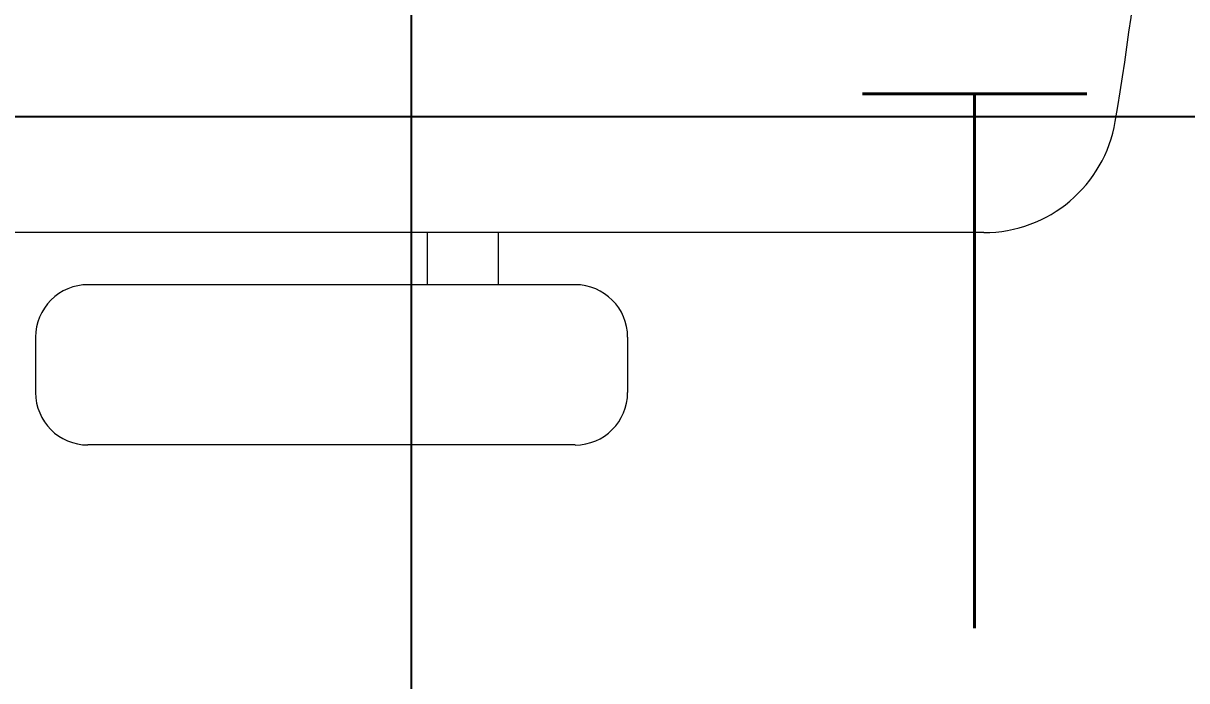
# Model space of a CAD drawing. Extents: x -560814 to 57327, y -29287 to 19916.
# Drawn here: x 35210.6 to 35646.5, y -12441.2 to -12195.1 of the extents above; entities that cross this region are included whole.
import ezdxf

# ---------------------------------------------------------------- set-up
doc = ezdxf.new("R2010")
doc.units = 0
doc.header["$LTSCALE"] = 0.25
doc.linetypes.add('DASHDOT', pattern=[25.4, 12.7, -6.35, 0, -6.35])
doc.layers.add('01-First Floor$0$FALSE CEILING', color=251, linetype='Continuous')
for name, color, linetype, lineweight in [('01-First Floor$0$LOADING', 253, 'Continuous', 5), ('01-First Floor$0$NEW Wall', 166, 'Continuous', 5), ('E-LITE-CLNG-CNDT', 6, 'DASHDOT', 35), ('T-DATA-DEVC-TYPE', 2, 'Continuous', 25), ('T-DATA-WALL @ 100', 33, 'Continuous', 35)]:
    doc.layers.add(name, color=color, linetype=linetype, lineweight=lineweight)
doc.styles.add('DC_SIMPLEX', font='SIMPLEX.shx', dxfattribs={"width": 0.7})

# ---------------------------------------------------------------- blocks, each defined once
blk = doc.blocks.new('*U35')
at = {"layer": 'T-DATA-DEVC-TYPE', "style": 'DC_SIMPLEX', "width": 0.7, "flags": 8}
blk.add_attdef('DC_TYPE', (2.6822, 5.6339), '', height=2, rotation=360, dxfattribs=at)
blk = doc.blocks.new('*X518')
at = {"color": 0}
for p, q in [((5, 3), (5, 3)), ((5, 3), (5, 3)), ((5, 3), (5, 3)), ((5, 3), (5, 3)), ((5, 3), (5, 3)), ((5, 3), (5, 3)), ((5, 3), (5, 3)), ((5, 3), (5, 3)), ((5, 3), (5, 3)), ((5, 3), (5, 3)), ((5, 3), (5, 3)), ((5, 3), (5, 3)), ((5, 3), (5, 3)), ((5, 3), (5, 3)), ((5, 3), (5, 3)), ((5, 3), (5, 3)), ((5, 3), (5, 3)), ((5, 3), (5, 3)), ((5, 3), (5, 3)), ((5, 3), (5, 3)), ((5, 3), (5, 3)), ((5, 3), (5, 3)), ((5, 3), (5, 3)), ((5, 3), (5, 3)), ((5, 3), (5, 3)), ((5, 3), (5, 3)), ((5, 3), (5, 3)), ((5, 3), (5, 3)), ((5, 3), (5, 3)), ((5, 3), (5, 3)), ((5, 3), (5, 3)), ((5, 3), (5, 3)), ((5, 3), (5, 3)), ((5, 3), (5, 3)), ((5, 3), (5, 3)), ((5, 3), (5, 3)), ((5, 3), (5, 3)), ((5, 3), (5, 3)), ((5, 3), (5, 3)), ((5, 3), (5, 3)), ((5, 3), (5, 3)), ((5, 3), (5, 3)), ((5, 3), (5, 3)), ((5, 3), (5, 3)), ((5, 3), (5, 3)), ((5, 3), (5, 3)), ((5, 3), (5, 3)), ((5, 3), (5, 3)), ((5, 3), (5, 3)), ((5, 3), (5, 3)), ((5, 3), (5, 3)), ((5, 3), (5, 3)), ((5, 3), (5, 3)), ((5, 3), (5, 3)), ((5, 3), (5, 3)), ((5, 3), (5, 3)), ((5, 3), (5, 3)), ((5, 3), (5, 3)), ((5, 3), (5, 3)), ((5, 3), (5, 3)), ((5, 3), (5, 3)), ((5, 3), (5, 3)), ((5, 3), (5, 3)), ((5, 3), (5, 3)), ((5, 3), (5, 3)), ((5, 3), (5, 3)), ((6, 3), (5, 3)), ((5, 3), (5, 3)), ((6, 3), (5, 3)), ((5, 3), (5, 3)), ((6, 3), (5, 3)), ((5, 3), (5, 3)), ((6, 3), (5, 3)), ((5, 3), (5, 3)), ((5, 3), (5, 3)), ((5, 3), (5, 3)), ((5, 3), (5, 3)), ((5, 3), (5, 3)), ((5, 3), (5, 3)), ((5, 3), (5, 3)), ((5, 3), (5, 3)), ((5, 3), (5, 3)), ((5, 3), (5, 3)), ((5, 3), (5, 3)), ((5, 3), (5, 3)), ((5, 3), (5, 3)), ((5, 3), (5, 3)), ((5, 3), (5, 3)), ((5, 3), (5, 3)), ((5, 3), (5, 3)), ((5, 3), (5, 3)), ((5, 3), (5, 3)), ((5, 3), (5, 3)), ((5, 3), (5, 3)), ((5, 3), (5, 3)), ((5, 3), (5, 3)), ((6, 3), (6, 3)), ((6, 3), (6, 3)), ((6, 3), (6, 3)), ((6, 3), (6, 3)), ((6, 3), (6, 3)), ((6, 3), (6, 3)), ((6, 3), (6, 3)), ((6, 3), (6, 3)), ((6, 3), (6, 3)), ((6, 3), (6, 3)), ((6, 3), (6, 3)), ((6, 3), (6, 3)), ((6, 3), (6, 3)), ((6, 3), (6, 3)), ((6, 3), (6, 3)), ((6, 3), (6, 3)), ((6, 3), (6, 3)), ((6, 3), (6, 3)), ((6, 3), (6, 3)), ((6, 3), (6, 3)), ((6, 3), (6, 3)), ((6, 3), (6, 3)), ((6, 3), (6, 3)), ((6, 3), (6, 3)), ((6, 3), (6, 3)), ((6, 3), (6, 3)), ((6, 3), (6, 3)), ((6, 3), (6, 3)), ((6, 3), (6, 3)), ((6, 3), (6, 3)), ((6, 3), (6, 3)), ((6, 3), (6, 3)), ((6, 3), (6, 3)), ((6, 3), (6, 3)), ((6, 3), (6, 3)), ((6, 3), (6, 3)), ((6, 3), (6, 3)), ((6, 3), (6, 3)), ((6, 3), (6, 3)), ((6, 3), (6, 3)), ((6, 3), (6, 3)), ((6, 3), (6, 3)), ((6, 3), (6, 3)), ((6, 3), (6, 3)), ((6, 3), (6, 3)), ((6, 3), (6, 3)), ((6, 3), (6, 3)), ((6, 3), (6, 3)), ((6, 3), (6, 3)), ((6, 3), (6, 3)), ((6, 3), (6, 3)), ((6, 3), (6, 3)), ((6, 3), (6, 3)), ((6, 3), (6, 3)), ((6, 3), (6, 3)), ((6, 3), (6, 3)), ((6, 3), (6, 3)), ((6, 3), (6, 3)), ((6, 3), (6, 3)), ((6, 3), (6, 3)), ((6, 3), (6, 3)), ((6, 3), (6, 3)), ((6, 3), (6, 3)), ((6, 3), (6, 3)), ((6, 3), (6, 3)), ((6, 3), (6, 3)), ((6, 3), (6, 3)), ((6, 3), (6, 3)), ((6, 3), (6, 3)), ((6, 3), (6, 3)), ((6, 3), (6, 3)), ((6, 3), (6, 3)), ((6, 3), (6, 3)), ((6, 3), (6, 3)), ((6, 3), (6, 3)), ((6, 3), (6, 3)), ((6, 3), (6, 3)), ((6, 3), (6, 3)), ((6, 3), (6, 3)), ((6, 3), (6, 3)), ((6, 3), (6, 3)), ((6, 3), (6, 3)), ((6, 3), (6, 3)), ((6, 3), (6, 3)), ((6, 3), (6, 3)), ((6, 3), (6, 3)), ((6, 3), (6, 3)), ((6, 3), (6, 3)), ((6, 3), (6, 3)), ((6, 3), (6, 3)), ((6, 3), (6, 3)), ((6, 3), (6, 3)), ((6, 3), (6, 3)), ((6, 3), (6, 3)), ((6, 3), (6, 3)), ((6, 3), (6, 3)), ((6, 3), (6, 3)), ((6, 3), (6, 3)), ((6, 3), (6, 3)), ((6, 3), (6, 3)), ((6, 3), (6, 3)), ((6, 3), (6, 3)), ((6, 3), (6, 3)), ((6, 3), (6, 3)), ((6, 3), (6, 3)), ((6, 3), (6, 3)), ((6, 3), (6, 3)), ((6, 3), (6, 3)), ((6, 3), (6, 3)), ((6, 3), (6, 3)), ((6, 3), (6, 3)), ((6, 3), (6, 3)), ((6, 3), (6, 3)), ((6, 3), (6, 3)), ((6, 3), (6, 3)), ((6, 3), (6, 3)), ((6, 3), (6, 3)), ((6, 3), (6, 3)), ((6, 3), (6, 3)), ((6, 3), (6, 3)), ((6, 3), (6, 3)), ((6, 3), (6, 3)), ((6, 3), (6, 3)), ((6, 3), (6, 3)), ((6, 3), (6, 3)), ((6, 3), (6, 3)), ((6, 3), (6, 3)), ((6, 3), (6, 3)), ((6, 3), (6, 3)), ((6, 3), (6, 3)), ((6, 3), (6, 3)), ((6, 3), (6, 3)), ((6, 3), (6, 3)), ((6, 3), (6, 3)), ((6, 3), (6, 3)), ((6, 3), (6, 3)), ((6, 3), (6, 3)), ((6, 3), (6, 3)), ((6, 3), (6, 3)), ((6, 3), (6, 3)), ((6, 3), (6, 3)), ((6, 3), (6, 3)), ((6, 3), (6, 3)), ((6, 3), (6, 3)), ((6, 3), (6, 3)), ((6, 3), (6, 3)), ((6, 3), (6, 3)), ((6, 3), (6, 3)), ((6, 3), (6, 3)), ((6, 3), (6, 3)), ((6, 3), (6, 3)), ((6, 3), (6, 3)), ((6, 3), (6, 3)), ((6, 3), (6, 3)), ((6, 3), (6, 3)), ((6, 3), (6, 3)), ((6, 3), (6, 3)), ((6, 3), (6, 3)), ((6, 3), (6, 3)), ((6, 3), (6, 3)), ((6, 3), (6, 3)), ((6, 3), (6, 3)), ((6, 3), (6, 3)), ((6, 3), (6, 3)), ((6, 3), (6, 3)), ((6, 3), (6, 3)), ((6, 3), (6, 3)), ((6, 3), (6, 3)), ((6, 3), (6, 3)), ((6, 3), (6, 3)), ((6, 3), (6, 3)), ((6, 3), (6, 3)), ((6, 3), (6, 3)), ((6, 3), (6, 3)), ((6, 3), (6, 3)), ((6, 3), (6, 3)), ((6, 3), (6, 3)), ((6, 3), (6, 3)), ((6, 3), (6, 3)), ((6, 3), (6, 3)), ((6, 3), (6, 3)), ((6, 3), (6, 3)), ((6, 3), (6, 3)), ((6, 3), (6, 3)), ((6, 3), (6, 3)), ((6, 3), (6, 3)), ((6, 3), (6, 3)), ((6, 3), (6, 3)), ((6, 3), (6, 3)), ((6, 3), (6, 3)), ((6, 3), (6, 3)), ((6, 3), (6, 3)), ((6, 3), (6, 3)), ((6, 3), (6, 3)), ((6, 3), (6, 3)), ((6, 3), (6, 3)), ((6, 3), (6, 3)), ((6, 3), (6, 3)), ((6, 3), (6, 3)), ((6, 3), (6, 3)), ((6, 3), (6, 3)), ((6, 3), (6, 3)), ((6, 3), (6, 3)), ((6, 3), (6, 3)), ((6, 3), (5, 3)), ((6, 3), (5, 3)), ((6, 3), (5, 3)), ((6, 3), (5, 3)), ((6, 3), (5, 3)), ((6, 3), (6, 3)), ((6, 3), (6, 3)), ((6, 3), (6, 3)), ((6, 3), (6, 3)), ((6, 3), (6, 3)), ((6, 3), (6, 3)), ((6, 3), (6, 3)), ((6, 3), (6, 3)), ((6, 3), (6, 3)), ((6, 3), (6, 3)), ((6, 3), (6, 3)), ((6, 3), (6, 3)), ((6, 3), (6, 3)), ((6, 3), (6, 3)), ((6, 3), (6, 3)), ((6, 3), (6, 3)), ((6, 3), (6, 3)), ((6, 3), (6, 3)), ((6, 3), (6, 3)), ((6, 3), (6, 3)), ((6, 3), (6, 3)), ((6, 3), (6, 3)), ((6, 3), (6, 3)), ((6, 3), (6, 3)), ((6, 3), (6, 3)), ((6, 3), (6, 3)), ((6, 3), (6, 3)), ((6, 3), (6, 3)), ((6, 3), (6, 3)), ((6, 3), (6, 3)), ((6, 3), (6, 3)), ((6, 3), (6, 3)), ((6, 3), (6, 3)), ((6, 3), (6, 3)), ((6, 3), (6, 3)), ((6, 3), (6, 3)), ((6, 3), (6, 3)), ((6, 3), (6, 3)), ((6, 3), (6, 3)), ((6, 3), (6, 3)), ((6, 3), (6, 3)), ((6, 3), (6, 3)), ((6, 3), (6, 3)), ((6, 3), (6, 3)), ((6, 3), (6, 3)), ((6, 3), (6, 3)), ((6, 3), (6, 3)), ((6, 3), (6, 3)), ((6, 3), (6, 3)), ((6, 3), (6, 3)), ((6, 3), (6, 3)), ((6, 3), (6, 3)), ((6, 3), (6, 3)), ((6, 3), (6, 3)), ((6, 3), (6, 3)), ((6, 3), (6, 3)), ((6, 3), (6, 3)), ((6, 3), (6, 3)), ((6, 3), (6, 3)), ((6, 3), (6, 3)), ((6, 3), (6, 3)), ((6, 3), (6, 3)), ((6, 3), (6, 3)), ((6, 3), (6, 3)), ((6, 3), (6, 3)), ((6, 3), (6, 3)), ((6, 3), (6, 3)), ((6, 3), (6, 3)), ((6, 3), (6, 3)), ((6, 3), (6, 3)), ((6, 3), (6, 3)), ((6, 3), (6, 3)), ((6, 3), (6, 3)), ((6, 3), (6, 3)), ((6, 3), (6, 3)), ((6, 3), (6, 3)), ((6, 3), (6, 3)), ((6, 3), (6, 3)), ((6, 3), (6, 3)), ((6, 3), (6, 3)), ((6, 3), (6, 3)), ((6, 3), (6, 3)), ((6, 3), (6, 3)), ((6, 3), (6, 3)), ((6, 3), (6, 3)), ((6, 3), (6, 3)), ((6, 3), (6, 3)), ((6, 3), (6, 3)), ((6, 3), (6, 3)), ((6, 3), (6, 3)), ((6, 3), (6, 3)), ((6, 3), (6, 3)), ((6, 3), (6, 3)), ((6, 3), (6, 3)), ((6, 3), (6, 3)), ((6, 3), (6, 3)), ((6, 3), (6, 3)), ((6, 3), (6, 3)), ((6, 3), (6, 3)), ((6, 3), (6, 3)), ((6, 3), (6, 3)), ((6, 3), (6, 3)), ((6, 3), (6, 3)), ((6, 3), (6, 3)), ((6, 3), (6, 3)), ((6, 3), (6, 3)), ((6, 3), (6, 3)), ((6, 3), (6, 3)), ((6, 3), (6, 3)), ((6, 3), (6, 3)), ((6, 3), (6, 3)), ((6, 3), (6, 3)), ((6, 3), (6, 3)), ((6, 3), (6, 3)), ((6, 3), (6, 3)), ((6, 3), (6, 3)), ((6, 3), (6, 3)), ((6, 3), (6, 3)), ((6, 3), (6, 3)), ((6, 3), (6, 3)), ((6, 3), (6, 3)), ((6, 3), (6, 3)), ((6, 3), (6, 3)), ((6, 3), (6, 3)), ((6, 3), (6, 3)), ((6, 3), (6, 3)), ((6, 3), (6, 3)), ((6, 3), (6, 3)), ((6, 3), (6, 3)), ((6, 3), (6, 3)), ((6, 3), (6, 3)), ((6, 3), (6, 3)), ((6, 3), (6, 3)), ((6, 3), (6, 3)), ((6, 3), (6, 3)), ((6, 3), (6, 3)), ((6, 3), (6, 3)), ((6, 3), (6, 3)), ((6, 3), (6, 3)), ((6, 3), (6, 3)), ((6, 3), (6, 3)), ((6, 3), (6, 3)), ((6, 3), (6, 3)), ((6, 3), (6, 3)), ((6, 3), (6, 3)), ((6, 3), (6, 3)), ((6, 3), (6, 3)), ((6, 3), (6, 3)), ((6, 3), (6, 3)), ((6, 3), (6, 3)), ((6, 3), (6, 3)), ((6, 3), (6, 3)), ((6, 3), (6, 3)), ((6, 3), (6, 3)), ((6, 3), (6, 3)), ((6, 3), (6, 3)), ((6, 3), (6, 3)), ((6, 3), (6, 3)), ((6, 3), (6, 3)), ((6, 3), (6, 3)), ((6, 3), (6, 3)), ((6, 3), (6, 3)), ((6, 3), (6, 3)), ((6, 3), (6, 3)), ((6, 3), (6, 3)), ((6, 3), (6, 3)), ((6, 3), (6, 3)), ((6, 3), (6, 3)), ((6, 3), (6, 3)), ((6, 3), (6, 3)), ((6, 3), (6, 3)), ((6, 3), (6, 3)), ((6, 3), (6, 3)), ((6, 3), (6, 3)), ((6, 3), (6, 3)), ((6, 3), (6, 3)), ((6, 3), (6, 3)), ((6, 3), (6, 3)), ((6, 3), (6, 3)), ((6, 3), (6, 3)), ((6, 3), (6, 3)), ((6, 3), (6, 3)), ((6, 3), (6, 3)), ((6, 3), (6, 3)), ((6, 3), (6, 3)), ((6, 3), (6, 3)), ((6, 3), (6, 3)), ((6, 3), (6, 3)), ((6, 3), (6, 3)), ((6, 3), (6, 3)), ((6, 3), (6, 3)), ((6, 3), (6, 3)), ((6, 3), (6, 3)), ((6, 3), (6, 3)), ((6, 3), (6, 3)), ((6, 3), (6, 3)), ((6, 3), (6, 3)), ((6, 3), (6, 3)), ((6, 3), (6, 3)), ((6, 3), (6, 3)), ((6, 3), (6, 3)), ((6, 3), (6, 3)), ((6, 3), (6, 3)), ((6, 3), (6, 3)), ((6, 3), (6, 3)), ((6, 3), (6, 3)), ((6, 3), (6, 3)), ((6, 3), (6, 3)), ((6, 3), (6, 3)), ((6, 3), (6, 3)), ((6, 3), (6, 3)), ((6, 3), (6, 3)), ((6, 3), (6, 3)), ((6, 3), (6, 3)), ((6, 3), (6, 3)), ((6, 3), (6, 3)), ((6, 3), (6, 3)), ((6, 3), (6, 3)), ((6, 3), (6, 3)), ((6, 3), (6, 3)), ((6, 3), (6, 3)), ((6, 3), (6, 3)), ((6, 3), (6, 3)), ((6, 3), (6, 3)), ((6, 3), (6, 3)), ((6, 3), (6, 3)), ((6, 3), (6, 3)), ((6, 3), (6, 3)), ((6, 3), (6, 3)), ((6, 3), (6, 3)), ((6, 3), (6, 3)), ((6, 3), (6, 3)), ((6, 3), (6, 3)), ((6, 3), (6, 3)), ((6, 3), (6, 3)), ((6, 3), (6, 3)), ((6, 3), (6, 3)), ((6, 3), (6, 3)), ((6, 3), (6, 3)), ((6, 3), (6, 3)), ((6, 3), (6, 3)), ((6, 3), (6, 3)), ((6, 3), (6, 3)), ((6, 3), (6, 3)), ((6, 3), (6, 3)), ((6, 3), (6, 3)), ((6, 3), (6, 3)), ((6, 3), (6, 3)), ((6, 3), (6, 3)), ((6, 3), (6, 3)), ((6, 3), (6, 3)), ((6, 3), (6, 3)), ((6, 3), (6, 3)), ((6, 3), (6, 3)), ((6, 3), (6, 3)), ((6, 3), (6, 3)), ((6, 3), (6, 3)), ((6, 3), (6, 3)), ((6, 3), (6, 3)), ((6, 3), (6, 3)), ((6, 3), (6, 3)), ((6, 3), (6, 3)), ((6, 3), (6, 3)), ((6, 3), (6, 3)), ((6, 3), (6, 3)), ((6, 3), (6, 3)), ((6, 3), (6, 3)), ((6, 3), (6, 3)), ((6, 3), (6, 3)), ((6, 3), (6, 3)), ((6, 3), (6, 3)), ((6, 3), (6, 3)), ((6, 3), (6, 3)), ((6, 3), (6, 3)), ((6, 3), (6, 3)), ((6, 3), (6, 3)), ((6, 3), (6, 3)), ((6, 3), (6, 3)), ((6, 3), (6, 3)), ((6, 3), (6, 3)), ((6, 3), (6, 3)), ((6, 3), (6, 3)), ((6, 3), (6, 3)), ((6, 3), (6, 3)), ((6, 3), (6, 3)), ((6, 3), (6, 3)), ((6, 3), (6, 3)), ((6, 3), (6, 3)), ((6, 3), (6, 3)), ((6, 3), (6, 3)), ((6, 3), (6, 3)), ((6, 3), (6, 3)), ((6, 3), (6, 3)), ((6, 3), (6, 3)), ((6, 3), (6, 3)), ((6, 3), (6, 3)), ((6, 3), (6, 3)), ((6, 3), (6, 3)), ((6, 3), (6, 3)), ((6, 3), (6, 3)), ((6, 3), (6, 3)), ((6, 3), (6, 3)), ((6, 3), (6, 3)), ((6, 3), (6, 3)), ((6, 3), (6, 3)), ((6, 3), (6, 3)), ((6, 3), (6, 3)), ((6, 3), (6, 3)), ((6, 3), (6, 3)), ((6, 3), (6, 3)), ((6, 3), (6, 3)), ((6, 3), (6, 3)), ((6, 3), (6, 3)), ((6, 3), (6, 3)), ((6, 3), (6, 3)), ((6, 3), (6, 3)), ((6, 3), (6, 3))]:
    blk.add_line(p, q, dxfattribs=at)
blk = doc.blocks.new('*X519')
at = {"color": 0}
for p, q in [((13, 1), (13, 1)), ((13, 1), (13, 1)), ((13, 1), (13, 1)), ((13, 1), (13, 1)), ((13, 1), (13, 1)), ((13, 1), (13, 1)), ((13, 1), (13, 1)), ((13, 1), (13, 1)), ((13, 1), (13, 1)), ((13, 1), (13, 1)), ((13, 1), (13, 1)), ((13, 1), (13, 1)), ((13, 1), (13, 1)), ((13, 1), (13, 1)), ((13, 1), (13, 1)), ((13, 1), (14, 1)), ((13, 1), (14, 1)), ((13, 1), (14, 1)), ((13, 1), (13, 1)), ((13, 1), (13, 1)), ((13, 1), (13, 1)), ((13, 1), (13, 1)), ((13, 1), (13, 1)), ((13, 1), (13, 1)), ((13, 1), (13, 1)), ((13, 1), (13, 1)), ((13, 1), (13, 1)), ((13, 1), (13, 1)), ((13, 1), (13, 1)), ((13, 1), (13, 1)), ((13, 1), (13, 1)), ((13, 1), (13, 1)), ((13, 1), (13, 1)), ((13, 1), (13, 1)), ((13, 1), (13, 1)), ((13, 1), (13, 1)), ((13, 1), (13, 1)), ((13, 1), (13, 1)), ((13, 1), (13, 1)), ((13, 1), (13, 1)), ((13, 1), (13, 1)), ((13, 1), (13, 1)), ((13, 1), (13, 1)), ((13, 1), (13, 1)), ((13, 1), (13, 1)), ((13, 1), (13, 1)), ((13, 1), (13, 1)), ((13, 1), (13, 1)), ((13, 1), (13, 1)), ((13, 1), (13, 1)), ((13, 1), (13, 1)), ((13, 1), (13, 1)), ((13, 1), (13, 1)), ((13, 1), (13, 1)), ((13, 1), (13, 1)), ((13, 1), (13, 1)), ((13, 1), (13, 1)), ((13, 1), (13, 1)), ((13, 1), (13, 1)), ((13, 1), (13, 1)), ((13, 1), (13, 1)), ((13, 1), (13, 1)), ((13, 1), (13, 1)), ((13, 1), (13, 1)), ((13, 1), (13, 1)), ((13, 1), (13, 1)), ((13, 1), (13, 1)), ((13, 1), (13, 1)), ((13, 1), (13, 1)), ((13, 1), (13, 1)), ((13, 1), (13, 1)), ((13, 1), (13, 1)), ((13, 1), (13, 1)), ((13, 1), (13, 1)), ((13, 1), (13, 1)), ((13, 1), (13, 1)), ((13, 1), (13, 1)), ((13, 1), (13, 1)), ((13, 1), (13, 1)), ((13, 1), (13, 1)), ((13, 1), (13, 1)), ((13, 1), (13, 1)), ((13, 1), (13, 1)), ((13, 1), (13, 1)), ((13, 1), (13, 1)), ((13, 1), (13, 1)), ((13, 1), (13, 1)), ((13, 1), (13, 1)), ((13, 1), (13, 1)), ((13, 1), (13, 1)), ((13, 1), (13, 1)), ((13, 1), (13, 1)), ((13, 1), (13, 1)), ((13, 1), (13, 1)), ((13, 1), (13, 1)), ((13, 1), (13, 1)), ((13, 1), (13, 1)), ((13, 1), (13, 1)), ((13, 1), (13, 1)), ((13, 1), (13, 1)), ((13, 1), (13, 1)), ((13, 1), (13, 1)), ((13, 1), (13, 1)), ((13, 1), (13, 1)), ((13, 1), (13, 1)), ((13, 1), (13, 1)), ((13, 1), (13, 1)), ((13, 1), (13, 1)), ((13, 1), (13, 1)), ((13, 1), (13, 1)), ((13, 1), (13, 1)), ((13, 1), (13, 1)), ((13, 1), (13, 1)), ((13, 1), (13, 1)), ((13, 1), (13, 1)), ((13, 1), (13, 1)), ((13, 1), (13, 1)), ((13, 1), (13, 1)), ((13, 1), (13, 1)), ((13, 1), (13, 1)), ((13, 1), (13, 1)), ((13, 1), (13, 1)), ((13, 1), (13, 1)), ((13, 1), (14, 1)), ((13, 0), (13, 0)), ((13, 0), (13, 0)), ((13, 0), (13, 0)), ((13, 0), (13, 0)), ((13, 0), (13, 0)), ((13, 0), (13, 0)), ((13, 0), (13, 0)), ((13, 0), (13, 0)), ((13, 0), (13, 0)), ((13, 0), (13, 0)), ((13, 0), (13, 0)), ((13, 0), (13, 0)), ((13, 0), (13, 0)), ((13, 0), (13, 0)), ((13, 0), (13, 0)), ((13, 0), (13, 0)), ((13, 0), (13, 0)), ((13, 0), (13, 0)), ((13, 0), (13, 0)), ((13, 0), (13, 0)), ((13, 0), (13, 0)), ((13, 0), (13, 0)), ((13, 0), (13, 0)), ((13, 0), (13, 0)), ((13, 0), (13, 0)), ((13, 0), (13, 0)), ((13, 0), (13, 0)), ((13, 0), (13, 0)), ((13, 0), (13, 0)), ((13, 0), (13, 0)), ((13, 0), (13, 0)), ((13, 0), (13, 0)), ((13, 0), (13, 0)), ((13, 0), (13, 0)), ((13, 0), (13, 0)), ((13, 0), (13, 0)), ((13, 0), (13, 0)), ((13, 0), (13, 0)), ((13, 0), (13, 0)), ((13, 0), (13, 0)), ((13, 0), (13, 0)), ((13, 0), (13, 0)), ((13, 0), (13, 0)), ((13, 0), (13, 0)), ((13, 0), (13, 0)), ((13, 0), (13, 0)), ((13, 0), (13, 0)), ((13, 0), (13, 0)), ((13, 0), (14, 0)), ((13, 0), (14, 0)), ((13, 0), (13, 0)), ((13, 0), (14, 0)), ((14, 1), (14, 1)), ((14, 1), (14, 1)), ((14, 1), (14, 1)), ((14, 1), (14, 1)), ((14, 1), (14, 1)), ((14, 1), (14, 1)), ((14, 1), (14, 1)), ((14, 1), (14, 1)), ((14, 1), (14, 1)), ((14, 1), (14, 1)), ((14, 1), (14, 1)), ((14, 1), (14, 1)), ((14, 1), (14, 1)), ((14, 1), (14, 1)), ((14, 1), (14, 1)), ((14, 1), (14, 1)), ((14, 1), (14, 1)), ((14, 1), (14, 1)), ((14, 1), (14, 1)), ((14, 1), (14, 1)), ((14, 1), (14, 1)), ((14, 1), (14, 1)), ((14, 1), (14, 1)), ((14, 1), (14, 1)), ((14, 1), (14, 1)), ((14, 1), (14, 1)), ((14, 1), (14, 1)), ((14, 1), (14, 1)), ((14, 1), (14, 1)), ((14, 1), (14, 1)), ((14, 1), (14, 1)), ((14, 1), (14, 1)), ((14, 1), (14, 1)), ((14, 1), (14, 1)), ((14, 1), (14, 1)), ((14, 1), (14, 1)), ((14, 1), (14, 1)), ((14, 1), (14, 1)), ((14, 1), (14, 1)), ((14, 1), (14, 1)), ((14, 1), (14, 1)), ((14, 1), (14, 1)), ((14, 1), (14, 1)), ((14, 1), (14, 1)), ((14, 1), (14, 1)), ((14, 1), (14, 1)), ((14, 1), (14, 1)), ((14, 1), (14, 1)), ((14, 1), (14, 1)), ((14, 1), (14, 1)), ((14, 1), (14, 1)), ((14, 1), (14, 1)), ((14, 1), (14, 1)), ((14, 1), (14, 1)), ((14, 1), (14, 1)), ((14, 1), (14, 1)), ((14, 1), (14, 1)), ((14, 1), (14, 1)), ((14, 1), (14, 1)), ((14, 1), (14, 1)), ((14, 1), (14, 1)), ((14, 1), (14, 1)), ((14, 1), (14, 1)), ((14, 1), (14, 1)), ((14, 1), (14, 1)), ((14, 1), (14, 1)), ((14, 1), (14, 1)), ((14, 1), (14, 1)), ((14, 1), (14, 1)), ((14, 1), (14, 1)), ((14, 1), (14, 1)), ((14, 1), (14, 1)), ((14, 1), (14, 1)), ((14, 1), (14, 1)), ((14, 1), (14, 1)), ((14, 1), (14, 1)), ((14, 1), (14, 1)), ((14, 1), (14, 1)), ((14, 1), (14, 1)), ((14, 1), (14, 1)), ((14, 1), (14, 1)), ((14, 1), (14, 1)), ((14, 1), (14, 1)), ((14, 1), (14, 1)), ((14, 1), (14, 1)), ((14, 1), (14, 1)), ((14, 1), (14, 1)), ((14, 1), (14, 1)), ((14, 1), (14, 1)), ((14, 1), (14, 1)), ((14, 1), (14, 1)), ((14, 1), (14, 1)), ((14, 1), (14, 1)), ((14, 1), (14, 1)), ((14, 0), (14, 0)), ((14, 0), (14, 0)), ((14, 0), (14, 0)), ((14, 0), (14, 0)), ((14, 0), (14, 0)), ((14, 0), (14, 0)), ((14, 0), (14, 0)), ((14, 0), (14, 0)), ((14, 0), (14, 0)), ((14, 0), (14, 0)), ((14, 0), (14, 0)), ((14, 0), (14, 0)), ((14, 0), (14, 0)), ((14, 0), (14, 0)), ((14, 0), (14, 0)), ((14, 0), (14, 0)), ((14, 0), (14, 0)), ((14, 0), (14, 0)), ((14, 0), (14, 0)), ((14, 0), (14, 0)), ((14, 0), (14, 0)), ((14, 0), (14, 0)), ((14, 0), (14, 0)), ((14, 0), (14, 0)), ((14, 0), (14, 0)), ((14, 0), (14, 0)), ((14, 0), (14, 0)), ((14, 0), (14, 0)), ((14, 0), (14, 0)), ((14, 0), (14, 0)), ((14, 0), (14, 0)), ((14, 0), (14, 0)), ((14, 0), (14, 0)), ((14, 0), (14, 0)), ((14, 0), (14, 0)), ((14, 0), (14, 0)), ((14, 0), (14, 0)), ((14, 0), (14, 0)), ((14, 0), (14, 0)), ((14, 0), (14, 0)), ((14, 0), (14, 0)), ((14, 0), (14, 0)), ((14, 0), (14, 0)), ((14, 0), (14, 0)), ((14, 0), (14, 0)), ((14, 0), (14, 0)), ((14, 0), (14, 0)), ((14, 0), (14, 0)), ((13, 0), (13, 0)), ((13, 0), (14, 0)), ((13, 0), (13, 0)), ((13, 0), (14, 0)), ((13, 0), (13, 0)), ((13, 0), (14, 0)), ((13, 0), (13, 0)), ((13, 0), (13, 0)), ((13, 0), (13, 0)), ((13, 0), (13, 0)), ((13, 0), (14, 0)), ((13, 0), (13, 0)), ((13, 0), (14, 0)), ((13, 0), (13, 0)), ((13, 0), (14, 0)), ((13, 0), (13, 0)), ((13, 0), (14, 0)), ((13, 0), (13, 0)), ((13, 0), (14, 0)), ((13, 0), (13, 0)), ((13, 0), (14, 0)), ((13, 0), (13, 0)), ((13, 0), (14, 0)), ((13, 0), (13, 0)), ((13, 0), (13, 0)), ((13, 0), (13, 0)), ((13, 0), (14, 0)), ((13, 0), (13, 0)), ((13, 0), (14, 0)), ((13, 0), (13, 0)), ((13, 0), (14, 0)), ((13, 0), (13, 0)), ((13, 0), (14, 0)), ((13, 0), (13, 0)), ((13, 0), (13, 0)), ((13, 0), (13, 0)), ((13, 0), (13, 0)), ((13, 0), (13, 0)), ((13, 0), (13, 0)), ((13, 0), (13, 0)), ((13, 0), (13, 0)), ((13, 0), (13, 0)), ((13, 0), (13, 0)), ((13, 0), (13, 0)), ((13, 0), (13, 0)), ((13, 0), (13, 0)), ((13, 0), (13, 0)), ((13, 0), (13, 0)), ((13, 0), (13, 0)), ((13, 0), (13, 0)), ((13, 0), (13, 0)), ((13, 0), (13, 0)), ((13, 0), (13, 0)), ((13, 0), (13, 0)), ((13, 0), (13, 0)), ((13, 0), (13, 0)), ((13, 0), (13, 0)), ((13, 0), (13, 0)), ((13, 0), (13, 0)), ((13, 0), (13, 0)), ((13, 0), (13, 0)), ((13, 0), (13, 0)), ((13, 0), (13, 0)), ((13, 0), (13, 0)), ((13, -1), (13, -1)), ((13, -1), (13, -1)), ((13, -1), (13, -1)), ((13, -1), (13, -1)), ((13, -1), (13, -1)), ((13, -1), (14, -1)), ((13, -1), (13, -1)), ((14, 0), (14, 0)), ((14, 0), (14, 0)), ((14, 0), (14, 0)), ((14, 0), (14, 0)), ((14, 0), (14, 0)), ((14, 0), (14, 0)), ((14, 0), (14, 0)), ((14, 0), (14, 0)), ((14, 0), (14, 0)), ((14, 0), (14, 0)), ((14, 0), (14, 0)), ((14, 0), (14, 0)), ((14, 0), (14, 0)), ((14, 0), (14, 0)), ((14, 0), (14, 0)), ((13, 0), (14, 0)), ((14, 0), (14, 0)), ((14, 0), (14, 0)), ((14, 0), (14, 0)), ((14, 0), (14, 0)), ((14, 0), (14, 0)), ((14, 0), (14, 0)), ((14, 0), (14, 0)), ((14, 0), (14, 0)), ((14, 0), (14, 0)), ((14, 0), (14, 0)), ((14, 0), (14, 0)), ((14, 0), (14, 0)), ((14, 0), (14, 0)), ((14, 0), (14, 0)), ((14, 0), (14, 0)), ((14, 0), (14, 0)), ((14, 0), (14, 0)), ((14, 0), (14, 0)), ((14, 0), (14, 0)), ((14, 0), (14, 0)), ((14, 0), (14, 0)), ((14, 0), (14, 0)), ((14, 0), (14, 0)), ((14, 0), (14, 0)), ((14, 0), (14, 0)), ((14, 0), (14, 0)), ((14, 0), (14, 0)), ((14, 0), (14, 0)), ((14, 0), (14, 0)), ((14, 0), (14, 0)), ((14, 0), (14, 0)), ((14, 0), (14, 0)), ((14, 0), (14, 0)), ((14, 0), (14, 0)), ((14, -1), (14, -1)), ((14, -1), (14, -1)), ((14, -1), (14, -1)), ((14, -1), (14, -1)), ((14, -1), (14, -1))]:
    blk.add_line(p, q, dxfattribs=at)
blk = doc.blocks.new('01-First Floor$0$GF21018-P')
at = {"color": 0}
for p, q in [((0.22049, 0.47563), (0.22049, 0.0675)), ((0.25963, 0.34221), (0.2804, 0.34221)), ((0.24001, 0.32259), (0.24001, 0.14)), ((0.30001, 0.32259), (0.30001, 0.14)), ((0.22049, 0.29372), (0.24001, 0.29372)), ((0.22049, 0.26708), (0.24001, 0.26708)), ((0.25963, 0.12039), (0.2804, 0.12039))]:
    blk.add_line(p, q, dxfattribs=at)
for points in [[(0.24001, 0.29372), (0.24001, 0.29372), (0.24001, 0.29372), (0.24001, 0.29372), (0.24001, 0.29372), (0.24001, 0.29372), (0.24001, 0.29372), (0.24001, 0.29372), (0.24001, 0.29372), (0.24001, 0.29372), (0.24001, 0.29372), (0.24001, 0.29372), (0.24001, 0.29372), (0.24001, 0.29372), (0.24001, 0.29372), (0.24001, 0.29372), (0.24001, 0.29372), (0.24001, 0.29372), (0.24001, 0.29372), (0.24001, 0.29372), (0.24001, 0.29372), (0.24001, 0.29372), (0.24001, 0.29372), (0.24001, 0.29372), (0.24001, 0.29372), (0.24001, 0.29372), (0.24001, 0.29372), (0.24001, 0.29372), (0.24001, 0.29372), (0.24001, 0.29372), (0.24001, 0.29372), (0.24001, 0.29372), (0.24001, 0.29372), (0.24001, 0.29372), (0.24001, 0.29372), (0.24001, 0.29372), (0.24001, 0.29372), (0.24001, 0.29372), (0.24001, 0.29372), (0.24001, 0.29372), (0.24001, 0.29372), (0.24001, 0.29372), (0.24001, 0.29372), (0.24001, 0.29372), (0.24001, 0.29372), (0.24001, 0.29372), (0.24001, 0.29372), (0.24001, 0.29372), (0.24001, 0.29372), (0.24001, 0.29372), (0.24001, 0.29372), (0.24001, 0.29372), (0.24001, 0.29372), (0.24001, 0.29372), (0.24001, 0.29372), (0.24001, 0.29372), (0.24001, 0.29372), (0.24001, 0.29372), (0.24001, 0.29372), (0.24001, 0.29372), (0.24001, 0.29372), (0.24001, 0.29372), (0.24001, 0.29372), (0.24001, 0.29372), (0.24001, 0.29372), (0.24001, 0.29372), (0.24001, 0.29372), (0.24001, 0.29372), (0.24001, 0.29372), (0.24001, 0.29372), (0.24001, 0.29372), (0.24001, 0.29372), (0.24001, 0.29372), (0.24001, 0.29372), (0.24001, 0.29372), (0.24001, 0.29372), (0.24001, 0.29372), (0.24001, 0.29372), (0.24001, 0.29372), (0.24001, 0.29372), (0.24001, 0.29372), (0.24001, 0.29372), (0.24001, 0.29372), (0.24001, 0.29372), (0.24001, 0.29372), (0.24001, 0.29372), (0.24001, 0.29372), (0.24001, 0.29372), (0.24001, 0.29372), (0.24001, 0.29372), (0.24001, 0.29372), (0.24001, 0.29372), (0.24001, 0.29372), (0.24001, 0.29372), (0.24001, 0.29372), (0.24001, 0.29372), (0.24001, 0.29372), (0.24001, 0.29372), (0.24001, 0.29372), (0.24001, 0.29372), (0.24001, 0.29372), (0.24001, 0.29372), (0.24001, 0.29372), (0.24001, 0.29372), (0.24001, 0.29372), (0.24001, 0.29372), (0.24001, 0.29372), (0.24001, 0.29372), (0.24001, 0.29372), (0.24001, 0.29372), (0.24001, 0.29372), (0.24001, 0.29372), (0.24001, 0.29372), (0.24001, 0.29372), (0.24001, 0.29372), (0.24001, 0.29372), (0.24001, 0.29372), (0.24001, 0.29372), (0.24001, 0.29372), (0.24001, 0.29372), (0.24001, 0.29372), (0.24001, 0.29372), (0.24001, 0.29372), (0.24001, 0.29372), (0.24001, 0.29372), (0.24001, 0.29372), (0.24001, 0.29372), (0.24001, 0.29372), (0.24001, 0.29372), (0.24001, 0.29372), (0.24001, 0.29372), (0.24001, 0.29372), (0.24001, 0.29372), (0.24001, 0.29372), (0.24001, 0.29372), (0.24001, 0.29372), (0.24001, 0.29372), (0.24001, 0.29372), (0.24001, 0.29372), (0.24001, 0.29372), (0.24001, 0.29372), (0.24001, 0.29372), (0.24001, 0.29372), (0.24001, 0.29372), (0.24001, 0.29372), (0.24001, 0.29372), (0.24001, 0.29372), (0.24001, 0.29372), (0.24001, 0.29372), (0.24001, 0.29372), (0.24001, 0.29372), (0.24001, 0.29372), (0.24001, 0.29372), (0.24001, 0.29372), (0.24001, 0.29372), (0.24001, 0.29372), (0.24001, 0.29372), (0.24001, 0.29372), (0.24001, 0.29372), (0.24001, 0.29372), (0.24001, 0.29372), (0.24001, 0.29372), (0.24001, 0.29372), (0.24001, 0.29372), (0.24001, 0.29372), (0.24001, 0.29372), (0.24001, 0.29372), (0.24001, 0.29372), (0.24001, 0.29372), (0.24001, 0.29372), (0.24001, 0.29372), (0.24001, 0.29372), (0.24001, 0.29372), (0.24001, 0.29372), (0.24001, 0.29372), (0.24001, 0.29372), (0.24001, 0.29372), (0.24001, 0.29372), (0.24001, 0.29372), (0.24001, 0.29372), (0.24001, 0.29372), (0.24001, 0.29372), (0.24001, 0.29372), (0.24001, 0.29372), (0.24001, 0.29372), (0.24001, 0.29372), (0.24001, 0.29372), (0.24001, 0.29372), (0.24001, 0.29372), (0.24001, 0.29372), (0.24001, 0.29372), (0.24001, 0.29372), (0.24001, 0.29372), (0.24001, 0.29372), (0.24001, 0.29372), (0.24001, 0.29372), (0.24001, 0.29372), (0.24001, 0.29372), (0.24001, 0.29372), (0.24001, 0.29372), (0.24001, 0.29372), (0.24001, 0.29372), (0.24001, 0.29372), (0.24001, 0.29372), (0.24001, 0.29372), (0.24001, 0.29372), (0.24001, 0.29372), (0.24001, 0.29372), (0.24001, 0.29372), (0.24001, 0.29372), (0.24001, 0.29372), (0.24001, 0.29372), (0.24001, 0.29372), (0.24001, 0.29372), (0.24001, 0.29372), (0.24001, 0.29372), (0.24001, 0.29372), (0.24001, 0.29372), (0.24001, 0.29372), (0.24001, 0.29372), (0.24001, 0.29372), (0.24001, 0.29372), (0.24001, 0.29372), (0.24001, 0.29372), (0.24001, 0.29372), (0.24001, 0.29372), (0.24001, 0.29372), (0.24001, 0.29372), (0.24001, 0.29372), (0.24001, 0.29372), (0.24001, 0.29372), (0.24001, 0.29372), (0.24001, 0.29372), (0.24001, 0.29372), (0.24001, 0.29372), (0.24001, 0.29372), (0.24001, 0.29372), (0.24001, 0.29372), (0.24001, 0.29372), (0.24001, 0.29372), (0.24001, 0.29372), (0.24001, 0.29372), (0.24001, 0.29372), (0.24001, 0.29372), (0.24001, 0.29372), (0.24001, 0.29372), (0.24001, 0.29372), (0.24001, 0.29372), (0.24001, 0.29372), (0.24001, 0.29372), (0.24001, 0.29372), (0.24001, 0.29372), (0.24001, 0.29372), (0.24001, 0.29372), (0.24001, 0.29372), (0.24001, 0.29372), (0.24001, 0.29372), (0.24001, 0.29372), (0.24001, 0.29372), (0.24001, 0.29372), (0.24001, 0.29372), (0.24001, 0.29372), (0.24001, 0.29372), (0.24001, 0.29372), (0.24001, 0.29372), (0.24001, 0.29372), (0.24001, 0.29372), (0.24001, 0.29372), (0.24001, 0.29372), (0.24001, 0.29372), (0.24001, 0.29372), (0.24001, 0.29372), (0.24001, 0.29372), (0.24001, 0.29372), (0.24001, 0.29372), (0.24001, 0.29372), (0.24001, 0.29372)], [(0.24001, 0.29372), (0.24001, 0.29372), (0.24001, 0.29372), (0.24001, 0.29372), (0.24001, 0.29372), (0.24001, 0.29372), (0.24001, 0.29372), (0.24001, 0.29372), (0.24001, 0.29372), (0.24001, 0.29372), (0.24001, 0.29372), (0.24001, 0.29372), (0.24001, 0.29372), (0.24001, 0.29372), (0.24001, 0.29372), (0.24001, 0.29372), (0.24001, 0.29372), (0.24001, 0.29372), (0.24001, 0.29372), (0.24001, 0.29372), (0.24001, 0.29372), (0.24001, 0.29372), (0.24001, 0.29372), (0.24001, 0.29372), (0.24001, 0.29372), (0.24001, 0.29372), (0.24001, 0.29372), (0.24001, 0.29372), (0.24001, 0.29372), (0.24001, 0.29372), (0.24001, 0.29372), (0.24001, 0.29372), (0.24001, 0.29372), (0.24001, 0.29372), (0.24001, 0.29372), (0.24001, 0.29372), (0.24001, 0.29372), (0.24001, 0.29372), (0.24001, 0.29372), (0.24001, 0.29372), (0.24001, 0.29372), (0.24001, 0.29372), (0.24001, 0.29372), (0.24001, 0.29372), (0.24001, 0.29372), (0.24001, 0.29372), (0.24001, 0.29372), (0.24001, 0.29372), (0.24001, 0.29372), (0.24001, 0.29372), (0.24001, 0.29372), (0.24001, 0.29372), (0.24001, 0.29372), (0.24001, 0.29372), (0.24001, 0.29372), (0.24001, 0.29372), (0.24001, 0.29372), (0.24001, 0.29372), (0.24001, 0.29372), (0.24001, 0.29372), (0.24001, 0.29372), (0.24001, 0.29372), (0.24001, 0.29372), (0.24001, 0.29372), (0.24001, 0.29372), (0.24001, 0.29372), (0.24001, 0.29372), (0.24001, 0.29372), (0.24001, 0.29372), (0.24001, 0.29372), (0.24001, 0.29372), (0.24001, 0.29372), (0.24001, 0.29372), (0.24001, 0.29372), (0.24001, 0.29372), (0.24001, 0.29372), (0.24001, 0.29372), (0.24001, 0.29372), (0.24001, 0.29372), (0.24001, 0.29372), (0.24001, 0.29372), (0.24001, 0.29372), (0.24001, 0.29372), (0.24001, 0.29372), (0.24001, 0.29372), (0.24001, 0.29372), (0.24001, 0.29372), (0.24001, 0.29372), (0.24001, 0.29372), (0.24001, 0.29372), (0.24001, 0.29372), (0.24001, 0.29372), (0.24001, 0.29372), (0.24001, 0.29372), (0.24001, 0.29372), (0.24001, 0.29372), (0.24001, 0.29372), (0.24001, 0.29372), (0.24001, 0.29372), (0.24001, 0.29372), (0.24001, 0.29372), (0.24001, 0.29372), (0.24001, 0.29372), (0.24001, 0.29372), (0.24001, 0.29372), (0.24001, 0.29372), (0.24001, 0.29372), (0.24001, 0.29372), (0.24001, 0.29372), (0.24001, 0.29372), (0.24001, 0.29372), (0.24001, 0.29372), (0.24001, 0.29372), (0.24001, 0.29372), (0.24001, 0.29372), (0.24001, 0.29372), (0.24001, 0.29372), (0.24001, 0.29372), (0.24001, 0.29372), (0.24001, 0.29372), (0.24001, 0.29372), (0.24001, 0.29372), (0.24001, 0.29372), (0.24001, 0.29372), (0.24001, 0.29372), (0.24001, 0.29372), (0.24001, 0.29372), (0.24001, 0.29372), (0.24001, 0.29372), (0.24001, 0.29372), (0.24001, 0.29372), (0.24001, 0.29372), (0.24001, 0.29372), (0.24001, 0.29372), (0.24001, 0.29372), (0.24001, 0.29372), (0.24001, 0.29372), (0.24001, 0.29372), (0.24001, 0.29372), (0.24001, 0.29372), (0.24001, 0.29372), (0.24001, 0.29372), (0.24001, 0.29372), (0.24001, 0.29372), (0.24001, 0.29372), (0.24001, 0.29372), (0.24001, 0.29372), (0.24001, 0.29372), (0.24001, 0.29372), (0.24001, 0.29372), (0.24001, 0.29372), (0.24001, 0.29372), (0.24001, 0.29372), (0.24001, 0.29372), (0.24001, 0.29372), (0.24001, 0.29372), (0.24001, 0.29372), (0.24001, 0.29372), (0.24001, 0.29372), (0.24001, 0.29372), (0.24001, 0.29372), (0.24001, 0.29372), (0.24001, 0.29372), (0.24001, 0.29372), (0.24001, 0.29372), (0.24001, 0.29372), (0.24001, 0.29372), (0.24001, 0.29372), (0.24001, 0.29372), (0.24001, 0.29372), (0.24001, 0.29372), (0.24001, 0.29372), (0.24001, 0.29372), (0.24001, 0.29372), (0.24001, 0.29372), (0.24001, 0.29372), (0.24001, 0.29372), (0.24001, 0.29372), (0.24001, 0.29372), (0.24001, 0.29372), (0.24001, 0.29372), (0.24001, 0.29372), (0.24001, 0.29372), (0.24001, 0.29372), (0.24001, 0.29372), (0.24001, 0.29372), (0.24001, 0.29372), (0.24001, 0.29372), (0.24001, 0.29372), (0.24001, 0.29372), (0.24001, 0.29372), (0.24001, 0.29372), (0.24001, 0.29372), (0.24001, 0.29372), (0.24001, 0.29372), (0.24001, 0.29372), (0.24001, 0.29372), (0.24001, 0.29372), (0.24001, 0.29372), (0.24001, 0.29372), (0.24001, 0.29372), (0.24001, 0.29372), (0.24001, 0.29372), (0.24001, 0.29372), (0.24001, 0.29372), (0.24001, 0.29372), (0.24001, 0.29372), (0.24001, 0.29372), (0.24001, 0.29372), (0.24001, 0.29372), (0.24001, 0.29372), (0.24001, 0.29372), (0.24001, 0.29372), (0.24001, 0.29372), (0.24001, 0.29372), (0.24001, 0.29372), (0.24001, 0.29372), (0.24001, 0.29372), (0.24001, 0.29372)], [(0.24001, 0.29372), (0.24001, 0.29372), (0.24001, 0.29372), (0.24001, 0.29372), (0.24001, 0.29372), (0.24001, 0.29372), (0.24001, 0.29372), (0.24001, 0.29372), (0.24001, 0.29372), (0.24001, 0.29372), (0.24001, 0.29372), (0.24001, 0.29372), (0.24001, 0.29372), (0.24001, 0.29372), (0.24001, 0.29372), (0.24001, 0.29372), (0.24001, 0.29372), (0.24001, 0.29372), (0.24001, 0.29372), (0.24001, 0.29372), (0.24001, 0.29372), (0.24001, 0.29372), (0.24001, 0.29372), (0.24001, 0.29372), (0.24001, 0.29372), (0.24001, 0.29372), (0.24001, 0.29372), (0.24001, 0.29372), (0.24001, 0.29372), (0.24001, 0.29372), (0.24001, 0.29372), (0.24001, 0.29372), (0.24001, 0.29372), (0.24001, 0.29372), (0.24001, 0.29372), (0.24001, 0.29372), (0.24001, 0.29372), (0.24001, 0.29372), (0.24001, 0.29372), (0.24001, 0.29372), (0.24001, 0.29372), (0.24001, 0.29372), (0.24001, 0.29372), (0.24001, 0.29372), (0.24001, 0.29372), (0.24001, 0.29372), (0.24001, 0.29372), (0.24001, 0.29372), (0.24001, 0.29372), (0.24001, 0.29372), (0.24001, 0.29372), (0.24001, 0.29372), (0.24001, 0.29372), (0.24001, 0.29372), (0.24001, 0.29372), (0.24001, 0.29372), (0.24001, 0.29372), (0.24001, 0.29372), (0.24001, 0.29372), (0.24001, 0.29372), (0.24001, 0.29372), (0.24001, 0.29372), (0.24001, 0.29372), (0.24001, 0.29372), (0.24001, 0.29372), (0.24001, 0.29372), (0.24001, 0.29372), (0.24001, 0.29372), (0.24001, 0.29372), (0.24001, 0.29372), (0.24001, 0.29372), (0.24001, 0.29372), (0.24001, 0.29372), (0.24001, 0.29372), (0.24001, 0.29372), (0.24001, 0.29372), (0.24001, 0.29372), (0.24001, 0.29372), (0.24001, 0.29372), (0.24001, 0.29372), (0.24001, 0.29372), (0.24001, 0.29372), (0.24001, 0.29372), (0.24001, 0.29372), (0.24001, 0.29372), (0.24001, 0.29372), (0.24001, 0.29372), (0.24001, 0.29372), (0.24001, 0.29372), (0.24001, 0.29372), (0.24001, 0.29372), (0.24001, 0.29372), (0.24001, 0.29372), (0.24001, 0.29372), (0.24001, 0.29372), (0.24001, 0.29372), (0.24001, 0.29372), (0.24001, 0.29372), (0.24001, 0.29372), (0.24001, 0.29372), (0.24001, 0.29372), (0.24001, 0.29372), (0.24001, 0.29372), (0.24001, 0.29372), (0.24001, 0.29372), (0.24001, 0.29372), (0.24001, 0.29372), (0.24001, 0.29372), (0.24001, 0.29372), (0.24001, 0.29372), (0.24001, 0.29372), (0.24001, 0.29372), (0.24001, 0.29372), (0.24001, 0.29372), (0.24001, 0.29372), (0.24001, 0.29372), (0.24001, 0.29372), (0.24001, 0.29372), (0.24001, 0.29372), (0.24001, 0.29372), (0.24001, 0.29372), (0.24001, 0.29372), (0.24001, 0.29372), (0.24001, 0.29372), (0.24001, 0.29372), (0.24001, 0.29372), (0.24001, 0.29372), (0.24001, 0.29372), (0.24001, 0.29372), (0.24001, 0.29372), (0.24001, 0.29372), (0.24001, 0.29372), (0.24001, 0.29372), (0.24001, 0.29372), (0.24001, 0.29372), (0.24001, 0.29372), (0.24001, 0.29372), (0.24001, 0.29372), (0.24001, 0.29372), (0.24001, 0.29372), (0.24001, 0.29372), (0.24001, 0.29372), (0.24001, 0.29372), (0.24001, 0.29372), (0.24001, 0.29372), (0.24001, 0.29372), (0.24001, 0.29372), (0.24001, 0.29372), (0.24001, 0.29372), (0.24001, 0.29372), (0.24001, 0.29372), (0.24001, 0.29372), (0.24001, 0.29372), (0.24001, 0.29372), (0.24001, 0.29372), (0.24001, 0.29372), (0.24001, 0.29372), (0.24001, 0.29372), (0.24001, 0.29372), (0.24001, 0.29372), (0.24001, 0.29372), (0.24001, 0.29372), (0.24001, 0.29372), (0.24001, 0.29372), (0.24001, 0.29372), (0.24001, 0.29372), (0.24001, 0.29372), (0.24001, 0.29372), (0.24001, 0.29372), (0.24001, 0.29372), (0.24001, 0.29372), (0.24001, 0.29372), (0.24001, 0.29372), (0.24001, 0.29372), (0.24001, 0.29372), (0.24001, 0.29372), (0.24001, 0.29372), (0.24001, 0.29372), (0.24001, 0.29372), (0.24001, 0.29372), (0.24001, 0.29372), (0.24001, 0.29372), (0.24001, 0.29372), (0.24001, 0.29372), (0.24001, 0.29372), (0.24001, 0.29372), (0.24001, 0.29372), (0.24001, 0.29372), (0.24001, 0.29372), (0.24001, 0.29372), (0.24001, 0.29372), (0.24001, 0.29372), (0.24001, 0.29372), (0.24001, 0.29372), (0.24001, 0.29372), (0.24001, 0.29372), (0.24001, 0.29372), (0.24001, 0.29372), (0.24001, 0.29372), (0.24001, 0.29372), (0.24001, 0.29372), (0.24001, 0.29372), (0.24001, 0.29372), (0.24001, 0.29372), (0.24001, 0.29372), (0.24001, 0.29372), (0.24001, 0.29372), (0.24001, 0.29372), (0.24001, 0.29372), (0.24001, 0.29372), (0.24001, 0.29372), (0.24001, 0.29372), (0.24001, 0.29372), (0.24001, 0.29372)]]:
    blk.add_lwpolyline(points, close=True, dxfattribs=at)
for centre, radius, start, end in [((-0.0001, -0.52948), 1.06948, 80.36712, 99.63288), ((0.17049, 0.47563), 0.05, 0, 80.3671), ((0.25963, 0.32259), 0.01962, 90, 180), ((0.2804, 0.32259), 0.01962, 0, 90), ((0.25963, 0.14), 0.01962, 180, 270), ((0.2804, 0.14), 0.01962, 270, 0)]:
    blk.add_arc(centre, radius, start, end, dxfattribs=at)
at = {"layer": '01-First Floor$0$NEW Wall', "color": 0, "linetype": 'Continuous'}
for points in [[(0.24001, 0.29372), (0.24001, 0.29372), (0.24001, 0.29372), (0.24001, 0.29372), (0.24001, 0.29372), (0.24001, 0.29372), (0.24001, 0.29372), (0.24001, 0.29372)], [(0.24001, 0.29372), (0.24001, 0.29372), (0.24001, 0.29372), (0.24001, 0.29372), (0.24001, 0.29372), (0.24001, 0.29372), (0.24001, 0.29372)], [(0.24001, 0.29372), (0.24001, 0.29372), (0.24001, 0.29372), (0.24001, 0.29372), (0.24001, 0.29372), (0.24001, 0.29372), (0.24001, 0.29372), (0.24001, 0.29372), (0.24001, 0.29372)], [(0.24001, 0.29372), (0.24001, 0.29372), (0.24001, 0.29372), (0.24001, 0.29372), (0.24001, 0.29372), (0.24001, 0.29372), (0.24001, 0.29372), (0.24001, 0.29372), (0.24001, 0.29372), (0.24001, 0.29372)], [(0.24001, 0.29372), (0.24001, 0.29372), (0.24001, 0.29372), (0.24001, 0.29372), (0.24001, 0.29372), (0.24001, 0.29372), (0.24001, 0.29372), (0.24001, 0.29372), (0.24001, 0.29372), (0.24001, 0.29372), (0.24001, 0.29372), (0.24001, 0.29372), (0.24001, 0.29372), (0.24001, 0.29372), (0.24001, 0.29372)], [(0.24001, 0.29372), (0.24001, 0.29372), (0.24001, 0.29372), (0.24001, 0.29372), (0.24001, 0.29372), (0.24001, 0.29372), (0.24001, 0.29372), (0.24001, 0.29372), (0.24001, 0.29372), (0.24001, 0.29372)], [(0.24001, 0.29372), (0.24001, 0.29372), (0.24001, 0.29372), (0.24001, 0.29372), (0.24001, 0.29372), (0.24001, 0.29372), (0.24001, 0.29372), (0.24001, 0.29372), (0.24001, 0.29372), (0.24001, 0.29372)], [(0.24001, 0.29372), (0.24001, 0.29372), (0.24001, 0.29372), (0.24001, 0.29372), (0.24001, 0.29372), (0.24001, 0.29372), (0.24001, 0.29372), (0.24001, 0.29372), (0.24001, 0.29372), (0.24001, 0.29372)], [(0.24001, 0.29372), (0.24001, 0.29372), (0.24001, 0.29372), (0.24001, 0.29372), (0.24001, 0.29372), (0.24001, 0.29372), (0.24001, 0.29372), (0.24001, 0.29372), (0.24001, 0.29372), (0.24001, 0.29372), (0.24001, 0.29372), (0.24001, 0.29372), (0.24001, 0.29372), (0.24001, 0.29372), (0.24001, 0.29372), (0.24001, 0.29372), (0.24001, 0.29372), (0.24001, 0.29372)], [(0.24001, 0.29372), (0.24001, 0.29372), (0.24001, 0.29372), (0.24001, 0.29372), (0.24001, 0.29372), (0.24001, 0.29372), (0.24001, 0.29372), (0.24001, 0.29372), (0.24001, 0.29372), (0.24001, 0.29372), (0.24001, 0.29372), (0.24001, 0.29372)], [(0.24001, 0.29372), (0.24001, 0.29372), (0.24001, 0.29372), (0.24001, 0.29372), (0.24001, 0.29372), (0.24001, 0.29372), (0.24001, 0.29372)], [(0.24001, 0.29372), (0.24001, 0.29372), (0.24001, 0.29372), (0.24001, 0.29372), (0.24001, 0.29372), (0.24001, 0.29372), (0.24001, 0.29372), (0.24001, 0.29372), (0.24001, 0.29372), (0.24001, 0.29372), (0.24001, 0.29372), (0.24001, 0.29372), (0.24001, 0.29372), (0.24001, 0.29372), (0.24001, 0.29372), (0.24001, 0.29372), (0.24001, 0.29372), (0.24001, 0.29372), (0.24001, 0.29372), (0.24001, 0.29372), (0.24001, 0.29372), (0.24001, 0.29372), (0.24001, 0.29372), (0.24001, 0.29372), (0.24001, 0.29372), (0.24001, 0.29372), (0.24001, 0.29372), (0.24001, 0.29372), (0.24001, 0.29372), (0.24001, 0.29372), (0.24001, 0.29372), (0.24001, 0.29372), (0.24001, 0.29372), (0.24001, 0.29372), (0.24001, 0.29372), (0.24001, 0.29372), (0.24001, 0.29372), (0.24001, 0.29372), (0.24001, 0.29372), (0.24001, 0.29372), (0.24001, 0.29372), (0.24001, 0.29372), (0.24001, 0.29372), (0.24001, 0.29372), (0.24001, 0.29372), (0.24001, 0.29372), (0.24001, 0.29372), (0.24001, 0.29372), (0.24001, 0.29372), (0.24001, 0.29372), (0.24001, 0.29372), (0.24001, 0.29372), (0.24001, 0.29372), (0.24001, 0.29372), (0.24001, 0.29372), (0.24001, 0.29372), (0.24001, 0.29372), (0.24001, 0.29372), (0.24001, 0.29372), (0.24001, 0.29372), (0.24001, 0.29372), (0.24001, 0.29372), (0.24001, 0.29372), (0.24001, 0.29372), (0.24001, 0.29372), (0.24001, 0.29372), (0.24001, 0.29372), (0.24001, 0.29372), (0.24001, 0.29372), (0.24001, 0.29372), (0.24001, 0.29372), (0.24001, 0.29372), (0.24001, 0.29372), (0.24001, 0.29372), (0.24001, 0.29372), (0.24001, 0.29372), (0.24001, 0.29372), (0.24001, 0.29372), (0.24001, 0.29372), (0.24001, 0.29372), (0.24001, 0.29372), (0.24001, 0.29372), (0.24001, 0.29372), (0.24001, 0.29372), (0.24001, 0.29372), (0.24001, 0.29372), (0.24001, 0.29372), (0.24001, 0.29372), (0.24001, 0.29372), (0.24001, 0.29372), (0.24001, 0.29372), (0.24001, 0.29372), (0.24001, 0.29372), (0.24001, 0.29372), (0.24001, 0.29372), (0.24001, 0.29372), (0.24001, 0.29372), (0.24001, 0.29372), (0.24001, 0.29372), (0.24001, 0.29372), (0.24001, 0.29372), (0.24001, 0.29372), (0.24001, 0.29372), (0.24001, 0.29372), (0.24001, 0.29372), (0.24001, 0.29372), (0.24001, 0.29372), (0.24001, 0.29372), (0.24001, 0.29372), (0.24001, 0.29372), (0.24001, 0.29372)], [(0.24001, 0.29372), (0.24001, 0.29372), (0.24001, 0.29372), (0.24001, 0.29372), (0.24001, 0.29372), (0.24001, 0.29372), (0.24001, 0.29372), (0.24001, 0.29372), (0.24001, 0.29372), (0.24001, 0.29372), (0.24001, 0.29372), (0.24001, 0.29372), (0.24001, 0.29372), (0.24001, 0.29372), (0.24001, 0.29372), (0.24001, 0.29372), (0.24001, 0.29372)], [(0.24001, 0.29372), (0.24001, 0.29372), (0.24001, 0.29372), (0.24001, 0.29372), (0.24001, 0.29372), (0.24001, 0.29372), (0.24001, 0.29372), (0.24001, 0.29372), (0.24001, 0.29372), (0.24001, 0.29372), (0.24001, 0.29372), (0.24001, 0.29372), (0.24001, 0.29372), (0.24001, 0.29372), (0.24001, 0.29372), (0.24001, 0.29372), (0.24001, 0.29372), (0.24001, 0.29372), (0.24001, 0.29372), (0.24001, 0.29372), (0.24001, 0.29372), (0.24001, 0.29372), (0.24001, 0.29372), (0.24001, 0.29372), (0.24001, 0.29372), (0.24001, 0.29372), (0.24001, 0.29372), (0.24001, 0.29372), (0.24001, 0.29372), (0.24001, 0.29372), (0.24001, 0.29372), (0.24001, 0.29372), (0.24001, 0.29372), (0.24001, 0.29372), (0.24001, 0.29372), (0.24001, 0.29372), (0.24001, 0.29372), (0.24001, 0.29372), (0.24001, 0.29372), (0.24001, 0.29372), (0.24001, 0.29372), (0.24001, 0.29372), (0.24001, 0.29372), (0.24001, 0.29372), (0.24001, 0.29372), (0.24001, 0.29372), (0.24001, 0.29372), (0.24001, 0.29372), (0.24001, 0.29372), (0.24001, 0.29372), (0.24001, 0.29372), (0.24001, 0.29372), (0.24001, 0.29372), (0.24001, 0.29372), (0.24001, 0.29372), (0.24001, 0.29372), (0.24001, 0.29372), (0.24001, 0.29372), (0.24001, 0.29372), (0.24001, 0.29372), (0.24001, 0.29372), (0.24001, 0.29372), (0.24001, 0.29372), (0.24001, 0.29372), (0.24001, 0.29372), (0.24001, 0.29372), (0.24001, 0.29372), (0.24001, 0.29372), (0.24001, 0.29372), (0.24001, 0.29372), (0.24001, 0.29372), (0.24001, 0.29372), (0.24001, 0.29372), (0.24001, 0.29372), (0.24001, 0.29372), (0.24001, 0.29372), (0.24001, 0.29372), (0.24001, 0.29372), (0.24001, 0.29372), (0.24001, 0.29372), (0.24001, 0.29372), (0.24001, 0.29372), (0.24001, 0.29372), (0.24001, 0.29372), (0.24001, 0.29372), (0.24001, 0.29372), (0.24001, 0.29372), (0.24001, 0.29372), (0.24001, 0.29372)], [(0.24001, 0.29372), (0.24001, 0.29372), (0.24001, 0.29372), (0.24001, 0.29372), (0.24001, 0.29372), (0.24001, 0.29372), (0.24001, 0.29372), (0.24001, 0.29372), (0.24001, 0.29372), (0.24001, 0.29372), (0.24001, 0.29372), (0.24001, 0.29372), (0.24001, 0.29372), (0.24001, 0.29372), (0.24001, 0.29372), (0.24001, 0.29372), (0.24001, 0.29372), (0.24001, 0.29372), (0.24001, 0.29372), (0.24001, 0.29372), (0.24001, 0.29372), (0.24001, 0.29372), (0.24001, 0.29372), (0.24001, 0.29372), (0.24001, 0.29372), (0.24001, 0.29372), (0.24001, 0.29372), (0.24001, 0.29372), (0.24001, 0.29372), (0.24001, 0.29372), (0.24001, 0.29372), (0.24001, 0.29372), (0.24001, 0.29372), (0.24001, 0.29372), (0.24001, 0.29372), (0.24001, 0.29372), (0.24001, 0.29372), (0.24001, 0.29372), (0.24001, 0.29372), (0.24001, 0.29372), (0.24001, 0.29372), (0.24001, 0.29372), (0.24001, 0.29372), (0.24001, 0.29372), (0.24001, 0.29372), (0.24001, 0.29372), (0.24001, 0.29372), (0.24001, 0.29372), (0.24001, 0.29372), (0.24001, 0.29372), (0.24001, 0.29372), (0.24001, 0.29372), (0.24001, 0.29372), (0.24001, 0.29372)]]:
    blk.add_lwpolyline(points, dxfattribs=at)
at = {"color": 0}
for name, xscale, yscale, zscale in [('*X518', 8.59375e-11, 8.59375e-11, 8.59375e-11), ('*X519', 5.5e-11, 5.5e-11, 5.5e-11)]:
    blk.add_blockref(name, (0.24001, 0.29372), dxfattribs=dict(at, xscale=xscale, yscale=yscale, zscale=zscale))
blk = doc.blocks.new('01-First Floor')
at = {"layer": '01-First Floor$0$FALSE CEILING', "linetype": 'Continuous'}
blk.add_line((34976, -12230), (38476, -12230), dxfattribs=at)
at = {"layer": '01-First Floor$0$FALSE CEILING', "elevation": -0.1}
blk.add_lwpolyline([(35356, -12830), (36106, -12830), (36106, -11330), (35356, -11330)], close=True, dxfattribs=at)
at = {"layer": '01-First Floor$0$LOADING', "extrusion": (-7.77426e-06, 2.24021e-05, 1), "xscale": 1000, "yscale": 1000, "zscale": 1000, "rotation": 269.9985892449479}
blk.add_blockref('01-First Floor$0$GF21018-P', (35094.86, -12052.97, -0.67), dxfattribs=at)

msp = doc.modelspace()

# ---------------------------------------------------------------- block references
at = {"layer": 'E-LITE-CLNG-CNDT'}
msp.add_blockref('01-First Floor', (0, 0), dxfattribs=at)
at = {"layer": 'T-DATA-WALL @ 100'}
ref = msp.add_blockref('*U35', (35588.5, -12830, -0.1), dxfattribs=dict(at, xscale=-100, yscale=100, zscale=100))
ref.add_attrib('DC_TYPE', 'T', (35519.06, -12421.53, -0.1), dxfattribs={"layer": 'T-DATA-DEVC-TYPE', "height": 200, "style": 'DC_SIMPLEX', "width": 0.7, "flags": 8})

doc.saveas('drawing.dxf')
